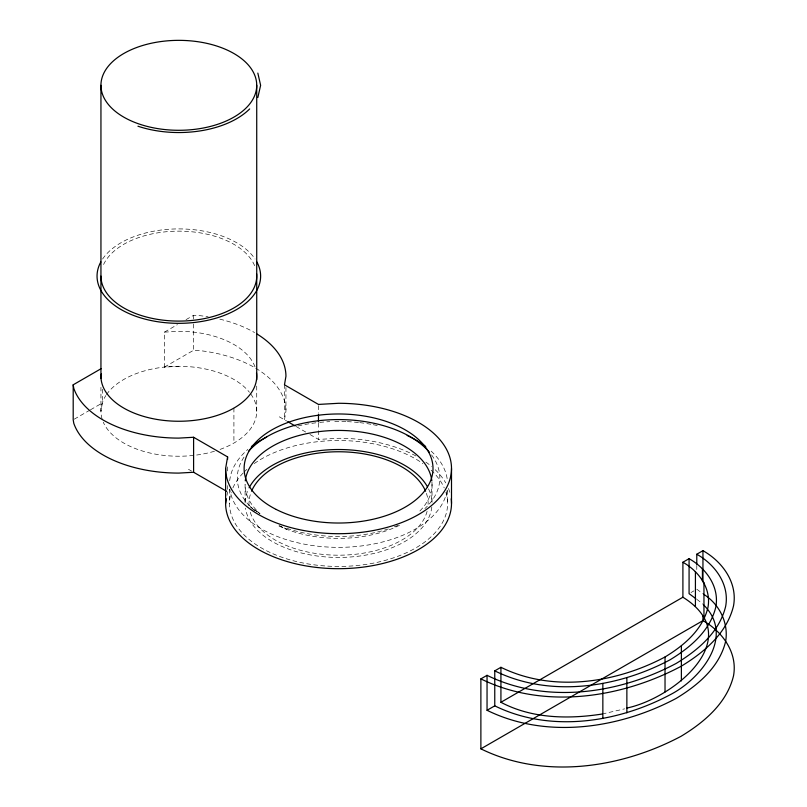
<?xml version="1.0" encoding="UTF-8"?>
<svg xmlns="http://www.w3.org/2000/svg" width="807" height="807" viewBox="0 0 807 807"><rect width="100%" height="100%" fill="white"/><g stroke="black" fill="none" stroke-linecap="round" stroke-linejoin="round"><path stroke-width="0.61" stroke-dasharray="4.04 3.03" d="M102.368 389.206L102.368 402.945L100.946 411.257L100.946 387.35M226.999 495.357L227.594 491.877M285.94 387.521L285.94 411.257L284.478 419.791L284.478 384.808M178.831 366.287L164.426 367.104L164.426 332.131L177.399 324.646M186.044 319.653L193.599 315.285L199.733 315.638A107.099 61.836 0 0 1 208.135 316.808M74.274 419.166L89.395 410.43M90.475 409.805L102.368 402.945M164.426 367.104L193.599 350.268L199.733 350.611A107.099 61.836 0 0 1 285.94 411.257M691.004 592.54L693.889 590.875M602.163 714.034L624.648 708.849M164.426 332.131L178.831 331.314A77.896 44.97 0 0 1 255.234 367.508M309.979 434.509L318.472 439.412L338.557 438.272A112.94 65.206 0 0 1 416.442 456.258M279.262 525.619L286.636 529.271L281.219 526.406M279.353 416.826L286.606 421.012M296.169 426.53L305.732 432.048M188.475 469.291L191.552 471.066M258.391 512.495L250.352 506.746L259.894 513.686M696.784 589.201L702.554 593.468M696.713 599.298L702.433 603.525M696.784 565.465L696.784 570.468M447.613 490.363L447.613 503.477M432.027 484.392L432.027 502.287M318.472 405.679L318.472 413.174M318.472 423.171L318.472 429.415M318.472 430.666L318.472 439.412M256.727 386.089L256.727 411.257M245.096 502.287L245.096 484.392A93.471 53.968 0 0 0 259.935 513.575M233.909 408.08L233.909 443.063M229.511 489.163L229.511 503.477M227.594 466.89L227.594 471.893M227.594 485.632L227.594 489.385M193.599 315.285L193.599 319.037M193.599 324.031L193.599 350.268M425.864 462.108A112.94 65.206 0 0 1 431.584 466.496M435.205 469.735A112.94 65.206 0 0 1 445.716 482.879M448.48 488.487A112.94 65.206 0 0 1 450.044 493.037M250.795 394.048A77.896 44.97 0 0 1 217.779 450.205M214.44 451.254A77.896 44.97 0 0 1 103.276 422.182M102.096 418.954A77.896 44.97 0 0 1 105.848 395.551M106.524 394.552A77.896 44.97 0 0 1 176.672 366.307A77.896 44.97 0 0 1 249.434 392.263M445.908 492.401A109.046 62.956 0 0 1 338.557 566.433A109.046 62.956 0 0 1 231.216 492.401M232.9 487.912A109.046 62.956 0 0 1 243.25 472.892M244.128 471.994A109.046 62.956 0 0 1 246.912 469.351M254.266 463.541A109.046 62.956 0 0 1 422.858 463.541M431.16 470.219A109.046 62.956 0 0 1 444.223 487.912M219.817 319.158A107.099 61.836 0 0 1 254.568 332.555M431.826 506.998A93.471 53.968 0 0 1 339.586 557.435A93.471 53.968 0 0 1 245.449 508.178M245.116 502.307A93.471 53.968 0 0 1 248.596 488.83M428.517 488.83A93.471 53.968 0 0 1 432.007 502.307M426.419 493.39A89.577 51.719 0 0 1 428.053 505.727M427.095 511.345A89.577 51.719 0 0 1 338.557 555.196A89.577 51.719 0 0 1 250.029 511.345M249.07 505.727A89.577 51.719 0 0 1 250.705 493.39M431.584 454.936A101.258 58.457 0 0 1 424.875 508.602M397.851 525.428A101.258 58.457 0 0 1 394.341 526.83M388.288 528.958A101.258 58.457 0 0 1 284.77 527.566M254.709 510.811A101.258 58.457 0 0 1 245.177 455.43M431.937 482.051A93.471 53.968 0 0 1 418.076 512.758M399.485 525.327A93.471 53.968 0 0 1 276.569 524.782M447.078 490.565A109.046 62.956 0 0 1 337.487 547.348A109.046 62.956 0 0 1 229.844 489.335M229.702 480.7A109.046 62.956 0 0 1 247.89 449.418M297.985 425.955A109.046 62.956 0 0 1 317.282 422.646M319.754 422.384A109.046 62.956 0 0 1 329.76 421.647M334.794 421.476A109.046 62.956 0 0 1 346.102 421.587M347.363 421.647A109.046 62.956 0 0 1 358.601 422.515M359.831 422.646A109.046 62.956 0 0 1 372.027 424.472M373.227 424.704A109.046 62.956 0 0 1 379.129 425.955M431.16 451.143A109.046 62.956 0 0 1 447.421 480.7M103.599 264.484A77.896 44.97 0 0 1 180.869 231.165A77.896 44.97 0 0 1 255.022 266.754M102.61 259.017A81.789 47.22 0 0 1 178.831 228.906A81.789 47.22 0 0 1 255.062 259.017"/><path stroke-width="1.21" d="M101.349 373.903L100.946 376.284A77.896 44.97 0 0 0 181.696 421.224A77.896 44.97 0 0 0 256.515 372.975M451.214 498.827A112.94 65.206 0 0 1 342.592 568.642A112.94 65.206 0 0 1 225.617 503.477L225.617 468.494L227.594 456.903L193.599 437.273L178.831 438.11A107.099 61.836 0 0 1 73.79 388.349L73.195 384.808L101.279 368.587M225.617 503.477L226.414 498.837M257.837 97.536L260.621 85.32L257.837 73.094M494.762 670.859L500.925 667.298C552.492 692.688 615.66 683.216 665.029 656.979C683.902 645.529 702.584 629.884 707.951 607.469C711.461 588.444 698.832 571.235 682.904 562.237L689.077 558.676C706.085 568.279 719.562 586.659 715.819 606.975C710.089 630.903 690.136 647.607 669.992 659.844C617.264 687.857 549.819 697.964 494.762 670.859L494.762 705.843L487.045 710.291L487.045 675.318C546.48 704.572 619.282 693.657 676.185 663.425C697.934 650.22 719.461 632.184 725.654 606.36C729.699 584.429 715.143 564.587 696.784 554.227L702.947 550.667C722.396 561.642 737.8 582.644 733.523 605.865C726.966 633.213 704.168 652.308 681.138 666.279C620.886 698.287 543.807 709.857 480.881 678.879L480.881 748.835C543.807 779.814 620.886 768.254 681.138 736.246C704.168 722.265 726.966 703.169 733.523 675.822C737.8 652.601 722.396 631.599 702.947 620.623L702.947 615.63M627.009 708.021C673.704 698.216 748.22 637.913 682.904 597.22L682.904 562.237M480.881 678.879L487.045 675.318M500.925 667.298L500.925 702.282L682.904 597.22M480.881 748.835L702.947 620.623M494.762 705.843C549.819 732.948 617.264 722.83 669.992 694.827C700.95 679.03 735.702 636.027 703.2 604.504M602.163 714.034C568.32 719.289 531.823 718.664 500.925 702.282M226.535 491.261L193.599 472.256L178.831 473.094A107.099 61.836 0 0 1 73.79 423.322L73.195 419.791L73.195 384.808M487.045 710.291C546.48 739.545 619.282 728.63 676.185 698.398C697.934 685.193 719.461 667.167 725.654 641.343C728.782 622.822 719.269 603.959 703.512 594.174M287.665 421.627L295.1 425.914M695.755 598.592L689.077 593.659L689.077 558.676M703.956 582.392L703.956 617.375M702.947 550.667L702.947 581.897M702.433 568.552L702.433 581.04M696.784 554.227L696.784 564.224M695.422 571.487L695.422 606.461M681.38 645.923L681.38 680.906M665.029 656.979L665.029 691.962M626.868 677.88L626.868 712.863M602.849 683.408L602.849 718.391M256.808 333.896A107.099 61.836 0 0 1 285.94 376.284L284.478 384.808L318.472 404.428L338.557 403.288A112.94 65.206 0 0 1 451.506 468.494L451.506 503.477M318.472 414.425L318.472 421.92M256.727 85.32A77.896 44.97 0 0 1 139.893 124.268A77.896 44.97 0 0 1 139.893 46.372A77.896 44.97 0 0 1 256.727 85.32L256.727 379.794M227.594 456.903L227.594 459.395M193.599 437.273L193.599 472.256M100.946 85.32L100.946 378.544M451.506 468.494A112.94 65.206 0 0 1 338.557 533.699A112.94 65.206 0 0 1 225.617 468.494M249.111 487.811A93.471 53.968 0 0 1 337.639 449.519A93.471 53.968 0 0 1 427.458 486.792M251.552 491.191A89.577 51.719 0 0 1 338.557 451.759A89.577 51.719 0 0 1 425.571 491.191M248.97 450.8A101.258 58.457 0 0 1 339.818 419.579A101.258 58.457 0 0 1 429.294 452.091M245.288 480.871A93.471 53.968 0 0 1 338.557 430.434A93.471 53.968 0 0 1 431.826 480.871M251.421 446.543A109.046 62.956 0 0 1 266.653 437.061M407.182 435.467A109.046 62.956 0 0 1 425.703 446.543M249.666 108.925A81.789 47.22 0 0 1 137.947 126.215M256.848 261.932A81.789 47.22 0 0 1 178.831 323.335A81.789 47.22 0 0 1 100.825 261.932M256.626 273.785A77.896 44.97 0 0 1 180.869 321.075A77.896 44.97 0 0 1 100.946 276.125M276.287 509.489A94.439 54.523 0 0 0 431.19 479.136A94.439 54.523 0 0 0 308.203 416.866A94.439 54.523 0 0 0 276.287 509.489"/></g></svg>
